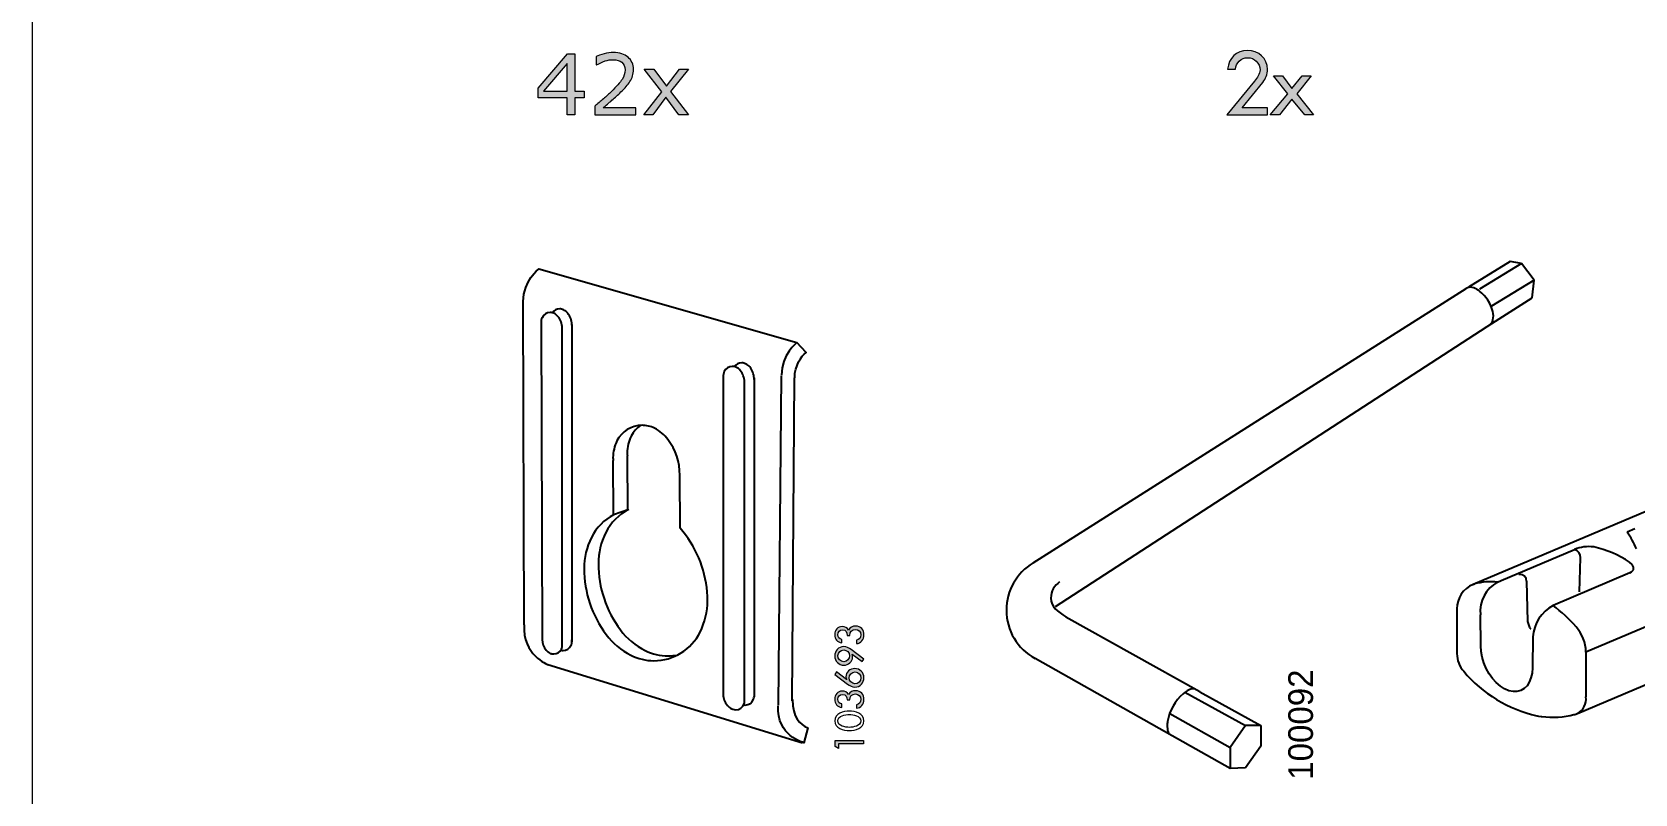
# Model space of a CAD drawing. Header units: inches. Extents: x -1535 to 2339, y 35 to 2700.
# Drawn here: x -1534.6 to -1413.1, y 2084.2 to 2141.9 of the extents above; entities that cross this region are included whole.
import ezdxf

# ---------------------------------------------------------------- set-up
doc = ezdxf.new("R2010")
doc.units = ezdxf.units.IN
doc.header["$MEASUREMENT"] = 0
doc.layers.add('Livello 1', color=7, linetype='Continuous')

msp = doc.modelspace()

# ---------------------------------------------------------------- hatches: boundary and pattern name
at = {"layer": 'Livello 1', "true_color": 0xffffff}
h = msp.add_hatch(color=7, dxfattribs=at)
h.dxf.hatch_style = 2
edge = h.paths.add_edge_path()
edge.add_spline(control_points=[(-1440.96, 2136.15), (-1440.96, 2136.15), (-1440.96, 2135.61), (-1440.96, 2135.61), (-1440.96, 2135.61), (-1444.06, 2135.61), (-1444.06, 2135.61), (-1444.06, 2135.61), (-1441.96, 2138.18), (-1441.96, 2138.18), (-1441.76, 2138.42), (-1441.53, 2138.72), (-1441.53, 2139.03), (-1441.53, 2139.54), (-1441.98, 2139.95), (-1442.47, 2139.95), (-1442.96, 2139.95), (-1443.36, 2139.56), (-1443.4, 2139.07), (-1443.4, 2139.07), (-1443.99, 2139.07), (-1443.99, 2139.07), (-1443.9, 2139.92), (-1443.34, 2140.5), (-1442.47, 2140.5), (-1441.66, 2140.5), (-1440.96, 2139.89), (-1440.96, 2139.06), (-1440.96, 2138.7), (-1441.1, 2138.35), (-1441.32, 2138.08), (-1441.32, 2138.08), (-1442.89, 2136.15), (-1442.89, 2136.15), (-1442.89, 2136.15), (-1440.96, 2136.15), (-1440.96, 2136.15)], knot_values=[0, 0, 0, 0, 1, 1, 1, 2, 2, 2, 3, 3, 3, 4, 4, 4, 5, 5, 5, 6, 6, 6, 7, 7, 7, 8, 8, 8, 9, 9, 9, 10, 10, 10, 11, 11, 11, 12, 12, 12, 12], degree=3, periodic=0)
h = msp.add_hatch(color=7, dxfattribs=at)
h.dxf.hatch_style = 2
h.paths.add_polyline_path([(-1492.76, 2136.92), (-1493.45, 2136.92), (-1493.45, 2135.62), (-1494.04, 2135.62), (-1494.04, 2136.92), (-1496.25, 2136.92), (-1496.25, 2137.63), (-1494.02, 2140.24), (-1493.45, 2140.24), (-1493.45, 2137.42), (-1492.76, 2137.42)])
h.paths.add_polyline_path([(-1494.04, 2137.42), (-1494.04, 2139.5), (-1495.83, 2137.42)])
h = msp.add_hatch(color=7, dxfattribs=at)
h.dxf.hatch_style = 2
edge = h.paths.add_edge_path()
edge.add_spline(control_points=[(-1488.83, 2135.62), (-1488.83, 2135.62), (-1491.95, 2135.62), (-1491.95, 2135.62), (-1491.95, 2135.62), (-1491.95, 2136.27), (-1491.95, 2136.27), (-1491.74, 2136.46), (-1491.52, 2136.64), (-1491.3, 2136.83), (-1491.08, 2137.01), (-1490.88, 2137.2), (-1490.69, 2137.38), (-1490.3, 2137.77), (-1490.02, 2138.07), (-1489.88, 2138.3), (-1489.73, 2138.53), (-1489.66, 2138.77), (-1489.66, 2139.03), (-1489.66, 2139.27), (-1489.74, 2139.46), (-1489.89, 2139.6), (-1490.05, 2139.73), (-1490.27, 2139.8), (-1490.56, 2139.8), (-1490.74, 2139.8), (-1490.95, 2139.77), (-1491.17, 2139.7), (-1491.39, 2139.63), (-1491.6, 2139.53), (-1491.81, 2139.4), (-1491.81, 2139.4), (-1491.84, 2139.4), (-1491.84, 2139.4), (-1491.84, 2139.4), (-1491.84, 2140.05), (-1491.84, 2140.05), (-1491.69, 2140.12), (-1491.5, 2140.19), (-1491.25, 2140.25), (-1491.01, 2140.3), (-1490.77, 2140.34), (-1490.54, 2140.34), (-1490.07, 2140.34), (-1489.7, 2140.22), (-1489.43, 2139.99), (-1489.16, 2139.76), (-1489.02, 2139.45), (-1489.02, 2139.06), (-1489.02, 2138.89), (-1489.05, 2138.72), (-1489.09, 2138.57), (-1489.14, 2138.42), (-1489.2, 2138.28), (-1489.29, 2138.14), (-1489.37, 2138.01), (-1489.46, 2137.89), (-1489.57, 2137.76), (-1489.68, 2137.64), (-1489.81, 2137.5), (-1489.97, 2137.35), (-1490.19, 2137.13), (-1490.42, 2136.92), (-1490.65, 2136.72), (-1490.89, 2136.51), (-1491.11, 2136.33), (-1491.31, 2136.15), (-1491.31, 2136.15), (-1488.83, 2136.15), (-1488.83, 2136.15), (-1488.83, 2136.15), (-1488.83, 2135.62), (-1488.83, 2135.62)], knot_values=[0, 0, 0, 0, 1, 1, 1, 2, 2, 2, 3, 3, 3, 4, 4, 4, 5, 5, 5, 6, 6, 6, 7, 7, 7, 8, 8, 8, 9, 9, 9, 10, 10, 10, 11, 11, 11, 12, 12, 12, 13, 13, 13, 14, 14, 14, 15, 15, 15, 16, 16, 16, 17, 17, 17, 18, 18, 18, 19, 19, 19, 20, 20, 20, 21, 21, 21, 22, 22, 22, 23, 23, 23, 24, 24, 24, 24], degree=3, periodic=0)
h = msp.add_hatch(color=7, dxfattribs=at)
h.dxf.hatch_style = 2
h.paths.add_polyline_path([(-1484.85, 2135.62), (-1485.58, 2135.62), (-1486.56, 2136.95), (-1487.55, 2135.62), (-1488.23, 2135.62), (-1486.88, 2137.35), (-1488.22, 2139.09), (-1487.48, 2139.09), (-1486.51, 2137.78), (-1485.53, 2139.09), (-1484.85, 2139.09), (-1486.21, 2137.38)])
h = msp.add_hatch(color=7, dxfattribs=at)
h.dxf.hatch_style = 2
h.paths.add_polyline_path([(-1440.5, 2138.58), (-1439.83, 2138.58), (-1439.12, 2137.62), (-1438.35, 2138.58), (-1437.66, 2138.58), (-1438.75, 2137.22), (-1437.48, 2135.61), (-1438.14, 2135.61), (-1439.12, 2136.81), (-1440.07, 2135.61), (-1440.76, 2135.61), (-1439.43, 2137.22)])
h = msp.add_hatch(color=7, dxfattribs=at)
h.dxf.hatch_style = 2
edge = h.paths.add_edge_path()
edge.add_spline(control_points=[(-1472.83, 2096.17), (-1472.83, 2096.4), (-1472.92, 2096.59), (-1473.17, 2096.59), (-1473.39, 2096.59), (-1473.54, 2096.43), (-1473.54, 2096.22), (-1473.54, 2096.03), (-1473.41, 2095.9), (-1473.23, 2095.87), (-1473.23, 2095.87), (-1473.23, 2095.61), (-1473.23, 2095.61), (-1473.58, 2095.66), (-1473.77, 2095.88), (-1473.77, 2096.23), (-1473.77, 2096.57), (-1473.55, 2096.84), (-1473.19, 2096.84), (-1472.99, 2096.84), (-1472.82, 2096.75), (-1472.71, 2096.57), (-1472.62, 2096.78), (-1472.42, 2096.88), (-1472.19, 2096.88), (-1471.79, 2096.88), (-1471.55, 2096.58), (-1471.55, 2096.2), (-1471.55, 2095.86), (-1471.77, 2095.56), (-1472.12, 2095.55), (-1472.12, 2095.55), (-1472.12, 2095.8), (-1472.12, 2095.8), (-1471.91, 2095.83), (-1471.78, 2096.01), (-1471.78, 2096.22), (-1471.78, 2096.45), (-1471.97, 2096.62), (-1472.2, 2096.62), (-1472.47, 2096.62), (-1472.63, 2096.44), (-1472.61, 2096.17), (-1472.61, 2096.17), (-1472.83, 2096.17), (-1472.83, 2096.17)], knot_values=[0, 0, 0, 0, 1, 1, 1, 2, 2, 2, 3, 3, 3, 4, 4, 4, 5, 5, 5, 6, 6, 6, 7, 7, 7, 8, 8, 8, 9, 9, 9, 10, 10, 10, 11, 11, 11, 12, 12, 12, 13, 13, 13, 14, 14, 14, 15, 15, 15, 15], degree=3, periodic=0)
h = msp.add_hatch(color=7, dxfattribs=at)
h.dxf.hatch_style = 2
edge = h.paths.add_edge_path()
edge.add_spline(control_points=[(-1471.68, 2094.18), (-1471.68, 2094.18), (-1472.45, 2094.74), (-1472.45, 2094.74), (-1472.45, 2094.74), (-1472.45, 2094.74), (-1472.45, 2094.74), (-1472.42, 2094.67), (-1472.41, 2094.6), (-1472.41, 2094.53), (-1472.41, 2094.18), (-1472.73, 2093.91), (-1473.07, 2093.91), (-1473.46, 2093.91), (-1473.77, 2094.23), (-1473.77, 2094.62), (-1473.77, 2094.98), (-1473.46, 2095.32), (-1473.09, 2095.32), (-1472.88, 2095.32), (-1472.69, 2095.22), (-1472.53, 2095.09), (-1472.53, 2095.09), (-1471.55, 2094.37), (-1471.55, 2094.37), (-1471.55, 2094.37), (-1471.68, 2094.18), (-1471.68, 2094.18)], knot_values=[0, 0, 0, 0, 1, 1, 1, 2, 2, 2, 3, 3, 3, 4, 4, 4, 5, 5, 5, 6, 6, 6, 7, 7, 7, 8, 8, 8, 9, 9, 9, 9], degree=3, periodic=0)
edge = h.paths.add_edge_path()
edge.add_spline(control_points=[(-1473.08, 2095.07), (-1473.31, 2095.07), (-1473.53, 2094.87), (-1473.53, 2094.64), (-1473.53, 2094.38), (-1473.33, 2094.17), (-1473.08, 2094.17), (-1472.83, 2094.17), (-1472.64, 2094.4), (-1472.64, 2094.62), (-1472.64, 2094.89), (-1472.85, 2095.07), (-1473.08, 2095.07)], knot_values=[0, 0, 0, 0, 0.352778, 0.352778, 0.352778, 0.705556, 0.705556, 0.705556, 1.058333, 1.058333, 1.058333, 1.411111, 1.411111, 1.411111, 1.411111], degree=3, periodic=0)
edge.add_line((-1473.08, 2095.07), (-1473.08, 2095.07))
h = msp.add_hatch(color=7, dxfattribs=at)
h.dxf.hatch_style = 2
edge = h.paths.add_edge_path()
edge.add_spline(control_points=[(-1473.64, 2093.4), (-1473.64, 2093.4), (-1472.87, 2092.83), (-1472.87, 2092.83), (-1472.87, 2092.83), (-1472.86, 2092.83), (-1472.86, 2092.83), (-1472.9, 2092.9), (-1472.92, 2092.97), (-1472.92, 2093.04), (-1472.92, 2093.39), (-1472.59, 2093.66), (-1472.25, 2093.66), (-1471.86, 2093.66), (-1471.55, 2093.34), (-1471.55, 2092.96), (-1471.55, 2092.59), (-1471.85, 2092.25), (-1472.23, 2092.25), (-1472.44, 2092.25), (-1472.62, 2092.36), (-1472.79, 2092.48), (-1472.79, 2092.48), (-1473.77, 2093.2), (-1473.77, 2093.2), (-1473.77, 2093.2), (-1473.64, 2093.4), (-1473.64, 2093.4)], knot_values=[0, 0, 0, 0, 1, 1, 1, 2, 2, 2, 3, 3, 3, 4, 4, 4, 5, 5, 5, 6, 6, 6, 7, 7, 7, 8, 8, 8, 9, 9, 9, 9], degree=3, periodic=0)
edge = h.paths.add_edge_path()
edge.add_spline(control_points=[(-1472.22, 2093.4), (-1472.49, 2093.4), (-1472.68, 2093.18), (-1472.68, 2092.95), (-1472.68, 2092.72), (-1472.47, 2092.5), (-1472.24, 2092.5), (-1471.99, 2092.5), (-1471.79, 2092.71), (-1471.79, 2092.95), (-1471.79, 2093.19), (-1471.98, 2093.4), (-1472.22, 2093.4)], knot_values=[0, 0, 0, 0, 0.352778, 0.352778, 0.352778, 0.705556, 0.705556, 0.705556, 1.058333, 1.058333, 1.058333, 1.411111, 1.411111, 1.411111, 1.411111], degree=3, periodic=0)
edge.add_line((-1472.22, 2093.4), (-1472.22, 2093.4))
h = msp.add_hatch(color=7, dxfattribs=at)
h.dxf.hatch_style = 2
edge = h.paths.add_edge_path()
edge.add_spline(control_points=[(-1472.83, 2091.28), (-1472.83, 2091.51), (-1472.92, 2091.7), (-1473.17, 2091.7), (-1473.39, 2091.7), (-1473.54, 2091.54), (-1473.54, 2091.33), (-1473.54, 2091.14), (-1473.41, 2091), (-1473.23, 2090.98), (-1473.23, 2090.98), (-1473.23, 2090.71), (-1473.23, 2090.71), (-1473.58, 2090.76), (-1473.77, 2090.99), (-1473.77, 2091.34), (-1473.77, 2091.67), (-1473.55, 2091.95), (-1473.19, 2091.95), (-1472.99, 2091.95), (-1472.82, 2091.86), (-1472.71, 2091.68), (-1472.62, 2091.89), (-1472.42, 2091.98), (-1472.19, 2091.98), (-1471.79, 2091.98), (-1471.55, 2091.68), (-1471.55, 2091.3), (-1471.55, 2090.97), (-1471.77, 2090.67), (-1472.12, 2090.65), (-1472.12, 2090.65), (-1472.12, 2090.91), (-1472.12, 2090.91), (-1471.91, 2090.94), (-1471.78, 2091.12), (-1471.78, 2091.32), (-1471.78, 2091.56), (-1471.97, 2091.73), (-1472.2, 2091.73), (-1472.47, 2091.73), (-1472.63, 2091.54), (-1472.61, 2091.28), (-1472.61, 2091.28), (-1472.83, 2091.28), (-1472.83, 2091.28)], knot_values=[0, 0, 0, 0, 1, 1, 1, 2, 2, 2, 3, 3, 3, 4, 4, 4, 5, 5, 5, 6, 6, 6, 7, 7, 7, 8, 8, 8, 9, 9, 9, 10, 10, 10, 11, 11, 11, 12, 12, 12, 13, 13, 13, 14, 14, 14, 15, 15, 15, 15], degree=3, periodic=0)
h = msp.add_hatch(color=7, dxfattribs=at)
h.dxf.hatch_style = 2
h.paths.add_polyline_path([(-1473.48, 2087.59), (-1473.72, 2087.74), (-1473.72, 2088.21), (-1471.59, 2088.21), (-1471.59, 2087.96), (-1473.48, 2087.96)])

# ---------------------------------------------------------------- linework, layer by layer
at = {"layer": 'Livello 1', "color": 7, "lineweight": 25, "true_color": 0xffffff}
for p, q in [((-1353.83, 2130.28), (-1425.39, 2100.03)), ((-1345.27, 2125.15), (-1416.83, 2094.9)), ((-1417.47, 2090.26), (-1345.91, 2120.5)), ((-1413.12, 2104.25), (-1413.72, 2104)), ((-1423.25, 2100.33), (-1417.7, 2102.68)), ((-1417.32, 2099.47), (-1417.25, 2102.06)), ((-1413.32, 2101.54), (-1413.52, 2101.72)), ((-1413.5, 2100.91), (-1419.33, 2098.44)), ((-1413.5, 2100.91), (-1413.38, 2100.98)), ((-1413.38, 2100.98), (-1413.24, 2101.14)), ((-1413.22, 2101.34), (-1413.32, 2101.54)), ((-1413.24, 2101.14), (-1413.22, 2101.34)), ((-1425.39, 2100.03), (-1425.28, 2100.07)), ((-1423.53, 2100.21), (-1423.25, 2100.33)), ((-1421.33, 2100.29), (-1421.27, 2097.22)), ((-1426.61, 2098.19), (-1426.61, 2094.79)), ((-1424.8, 2095.37), (-1424.83, 2097.73)), ((-1421.27, 2097.22), (-1421.11, 2096.78)), ((-1421.11, 2096.78), (-1421.09, 2096.74)), ((-1421.09, 2096.74), (-1421.07, 2096.71)), ((-1421.07, 2096.71), (-1421.06, 2096.69)), ((-1421.06, 2096.69), (-1421.05, 2096.68)), ((-1421.05, 2096.68), (-1421.05, 2096.67)), ((-1421.05, 2096.67), (-1421.04, 2096.67)), ((-1421.04, 2096.67), (-1421.04, 2096.67)), ((-1421.04, 2096.67), (-1421.03, 2096.67)), ((-1420.86, 2096.05), (-1420.89, 2093.72)), ((-1424.77, 2094.95), (-1424.8, 2095.37)), ((-1424.69, 2094.51), (-1424.77, 2094.95)), ((-1424.56, 2094.08), (-1424.69, 2094.51)), ((-1416.83, 2094.9), (-1416.83, 2091.51)), ((-1424.39, 2093.66), (-1424.56, 2094.08)), ((-1424.17, 2093.26), (-1424.39, 2093.66)), ((-1423.91, 2092.9), (-1424.17, 2093.26)), ((-1420.92, 2093.32), (-1421, 2092.95)), ((-1420.89, 2093.72), (-1420.92, 2093.32)), ((-1423.63, 2092.59), (-1423.91, 2092.9)), ((-1423.32, 2092.32), (-1423.63, 2092.59)), ((-1423.01, 2092.12), (-1423.32, 2092.32)), ((-1422.68, 2091.98), (-1423.01, 2092.12)), ((-1422.36, 2091.92), (-1422.68, 2091.98)), ((-1422.06, 2091.92), (-1422.36, 2091.92)), ((-1421.78, 2092), (-1422.06, 2091.92)), ((-1421.52, 2092.14), (-1421.78, 2092)), ((-1421.3, 2092.36), (-1421.52, 2092.14)), ((-1421.13, 2092.63), (-1421.3, 2092.36)), ((-1421, 2092.95), (-1421.13, 2092.63)), ((-1420.55, 2090.08), (-1420.54, 2090.08)), ((-1420.54, 2090.08), (-1420.42, 2090.06)), ((-1420.42, 2090.06), (-1420.22, 2090.03)), ((-1420.22, 2090.03), (-1420.17, 2090.02))]:
    msp.add_line(p, q, dxfattribs=at)
at = {"layer": 'Livello 1', "lineweight": 0}
for points in [[(-1534.6, 1999.9), (-1324.6, 1999.9), (-1324.6, 2296.9), (-1534.6, 2296.9), (-1534.6, 1999.9)], [(-1534.6, 1999.9), (-1324.6, 1999.9), (-1324.6, 2296.9), (-1534.6, 2296.9), (-1534.6, 1999.9)], [(-1534.6, 1999.9), (-1324.6, 1999.9), (-1324.6, 2296.9), (-1534.6, 2296.9), (-1534.6, 1999.9)], [(-1534.6, 1999.9), (-1324.6, 1999.9), (-1324.6, 2296.9), (-1534.6, 2296.9), (-1534.6, 1999.9)], [(-1534.6, 1999.9), (-1324.6, 1999.9), (-1324.6, 2296.9), (-1534.6, 2296.9), (-1534.6, 1999.9)], [(-1534.6, 1999.9), (-1324.6, 1999.9), (-1324.6, 2296.9), (-1534.6, 2296.9), (-1534.6, 1999.9)], [(-1534.6, 1999.9), (-1324.6, 1999.9), (-1324.6, 2296.9), (-1534.6, 2296.9), (-1534.6, 1999.9)], [(-1534.6, 1999.9), (-1324.6, 1999.9), (-1324.6, 2296.9), (-1534.6, 2296.9), (-1534.6, 1999.9)], [(-1534.6, 1999.9), (-1324.6, 1999.9), (-1324.6, 2296.9), (-1534.6, 2296.9), (-1534.6, 1999.9)], [(-1534.6, 1999.9), (-1324.6, 1999.9), (-1324.6, 2296.9), (-1534.6, 2296.9), (-1534.6, 1999.9)], [(-1534.6, 1999.9), (-1324.6, 1999.9), (-1324.6, 2296.9), (-1534.6, 2296.9), (-1534.6, 1999.9)], [(-1534.6, 1999.9), (-1324.6, 1999.9), (-1324.6, 2296.9), (-1534.6, 2296.9), (-1534.6, 1999.9)], [(-1534.6, 1999.9), (-1324.6, 1999.9), (-1324.6, 2296.9), (-1534.6, 2296.9), (-1534.6, 1999.9)], [(-1534.6, 1999.9), (-1324.6, 1999.9), (-1324.6, 2296.9), (-1534.6, 2296.9), (-1534.6, 1999.9)], [(-1534.6, 1999.9), (-1324.6, 1999.9), (-1324.6, 2296.9), (-1534.6, 2296.9), (-1534.6, 1999.9)], [(-1534.6, 1999.9), (-1324.6, 1999.9), (-1324.6, 2296.9), (-1534.6, 2296.9), (-1534.6, 1999.9)], [(-1534.6, 1999.9), (-1324.6, 1999.9), (-1324.6, 2296.9), (-1534.6, 2296.9), (-1534.6, 1999.9)], [(-1534.6, 1999.9), (-1324.6, 1999.9), (-1324.6, 2296.9), (-1534.6, 2296.9), (-1534.6, 1999.9)], [(-1534.6, 1999.9), (-1324.6, 1999.9), (-1324.6, 2296.9), (-1534.6, 2296.9), (-1534.6, 1999.9)], [(-1534.6, 1999.9), (-1324.6, 1999.9), (-1324.6, 2296.9), (-1534.6, 2296.9), (-1534.6, 1999.9)], [(-1534.6, 1999.9), (-1324.6, 1999.9), (-1324.6, 2296.9), (-1534.6, 2296.9), (-1534.6, 1999.9)], [(-1534.6, 1999.9), (-1324.6, 1999.9), (-1324.6, 2296.9), (-1534.6, 2296.9), (-1534.6, 1999.9)], [(-1534.6, 1999.9), (-1324.6, 1999.9), (-1324.6, 2296.9), (-1534.6, 2296.9), (-1534.6, 1999.9)], [(-1534.6, 1999.9), (-1324.6, 1999.9), (-1324.6, 2296.9), (-1534.6, 2296.9), (-1534.6, 1999.9)], [(-1534.6, 1999.9), (-1324.6, 1999.9), (-1324.6, 2296.9), (-1534.6, 2296.9), (-1534.6, 1999.9)], [(-1534.6, 1999.9), (-1324.6, 1999.9), (-1324.6, 2296.9), (-1534.6, 2296.9), (-1534.6, 1999.9)], [(-1534.6, 1999.9), (-1324.6, 1999.9), (-1324.6, 2296.9), (-1534.6, 2296.9), (-1534.6, 1999.9)], [(-1534.6, 1999.9), (-1324.6, 1999.9), (-1324.6, 2296.9), (-1534.6, 2296.9), (-1534.6, 1999.9)], [(-1534.6, 1999.9), (-1324.6, 1999.9), (-1324.6, 2296.9), (-1534.6, 2296.9), (-1534.6, 1999.9)], [(-1534.6, 1999.9), (-1324.6, 1999.9), (-1324.6, 2296.9), (-1534.6, 2296.9), (-1534.6, 1999.9)], [(-1534.6, 1999.9), (-1324.6, 1999.9), (-1324.6, 2296.9), (-1534.6, 2296.9), (-1534.6, 1999.9)], [(-1534.6, 1999.9), (-1324.6, 1999.9), (-1324.6, 2296.9), (-1534.6, 2296.9), (-1534.6, 1999.9)], [(-1534.6, 1999.9), (-1324.6, 1999.9), (-1324.6, 2296.9), (-1534.6, 2296.9), (-1534.6, 1999.9)], [(-1534.6, 1999.9), (-1324.6, 1999.9), (-1324.6, 2296.9), (-1534.6, 2296.9), (-1534.6, 1999.9)], [(-1534.6, 1999.9), (-1324.6, 1999.9), (-1324.6, 2296.9), (-1534.6, 2296.9), (-1534.6, 1999.9)], [(-1534.6, 1999.9), (-1324.6, 1999.9), (-1324.6, 2296.9), (-1534.6, 2296.9), (-1534.6, 1999.9)], [(-1534.6, 1999.9), (-1324.6, 1999.9), (-1324.6, 2296.9), (-1534.6, 2296.9), (-1534.6, 1999.9)], [(-1534.6, 1999.9), (-1324.6, 1999.9), (-1324.6, 2296.9), (-1534.6, 2296.9), (-1534.6, 1999.9)], [(-1534.6, 1999.9), (-1324.6, 1999.9), (-1324.6, 2296.9), (-1534.6, 2296.9), (-1534.6, 1999.9)], [(-1534.6, 1999.9), (-1324.6, 1999.9), (-1324.6, 2296.9), (-1534.6, 2296.9), (-1534.6, 1999.9)], [(-1534.6, 1999.9), (-1324.6, 1999.9), (-1324.6, 2296.9), (-1534.6, 2296.9), (-1534.6, 1999.9)], [(-1534.6, 1999.9), (-1324.6, 1999.9), (-1324.6, 2296.9), (-1534.6, 2296.9), (-1534.6, 1999.9)], [(-1534.6, 1999.9), (-1324.6, 1999.9), (-1324.6, 2296.9), (-1534.6, 2296.9), (-1534.6, 1999.9)], [(-1534.6, 1999.9), (-1324.6, 1999.9), (-1324.6, 2296.9), (-1534.6, 2296.9), (-1534.6, 1999.9)], [(-1534.6, 1999.9), (-1324.6, 1999.9), (-1324.6, 2296.9), (-1534.6, 2296.9), (-1534.6, 1999.9)], [(-1534.6, 1999.9), (-1324.6, 1999.9), (-1324.6, 2296.9), (-1534.6, 2296.9), (-1534.6, 1999.9)], [(-1534.6, 1999.9), (-1324.6, 1999.9), (-1324.6, 2296.9), (-1534.6, 2296.9), (-1534.6, 1999.9)], [(-1534.6, 1999.9), (-1324.6, 1999.9), (-1324.6, 2296.9), (-1534.6, 2296.9), (-1534.6, 1999.9)], [(-1534.6, 1999.9), (-1324.6, 1999.9), (-1324.6, 2296.9), (-1534.6, 2296.9), (-1534.6, 1999.9)], [(-1534.6, 1999.9), (-1324.6, 1999.9), (-1324.6, 2296.9), (-1534.6, 2296.9), (-1534.6, 1999.9)], [(-1534.6, 1999.9), (-1324.6, 1999.9), (-1324.6, 2296.9), (-1534.6, 2296.9), (-1534.6, 1999.9)], [(-1534.6, 1999.9), (-1324.6, 1999.9), (-1324.6, 2296.9), (-1534.6, 2296.9), (-1534.6, 1999.9)], [(-1534.6, 1999.9), (-1324.6, 1999.9), (-1324.6, 2296.9), (-1534.6, 2296.9), (-1534.6, 1999.9)], [(-1534.6, 1999.9), (-1324.6, 1999.9), (-1324.6, 2296.9), (-1534.6, 2296.9), (-1534.6, 1999.9)], [(-1534.6, 1999.9), (-1324.6, 1999.9), (-1324.6, 2296.9), (-1534.6, 2296.9), (-1534.6, 1999.9)], [(-1534.6, 1999.9), (-1324.6, 1999.9), (-1324.6, 2296.9), (-1534.6, 2296.9), (-1534.6, 1999.9)], [(-1534.6, 1999.9), (-1324.6, 1999.9), (-1324.6, 2296.9), (-1534.6, 2296.9), (-1534.6, 1999.9)], [(-1534.6, 1999.9), (-1324.6, 1999.9), (-1324.6, 2296.9), (-1534.6, 2296.9), (-1534.6, 1999.9)], [(-1534.6, 1999.9), (-1324.6, 1999.9), (-1324.6, 2296.9), (-1534.6, 2296.9), (-1534.6, 1999.9)], [(-1534.6, 1999.9), (-1324.6, 1999.9), (-1324.6, 2296.9), (-1534.6, 2296.9), (-1534.6, 1999.9)], [(-1534.6, 1999.9), (-1324.6, 1999.9), (-1324.6, 2296.9), (-1534.6, 2296.9), (-1534.6, 1999.9)], [(-1534.6, 1999.9), (-1324.6, 1999.9), (-1324.6, 2296.9), (-1534.6, 2296.9), (-1534.6, 1999.9)], [(-1534.6, 1999.9), (-1324.6, 1999.9), (-1324.6, 2296.9), (-1534.6, 2296.9), (-1534.6, 1999.9)], [(-1534.6, 1999.9), (-1324.6, 1999.9), (-1324.6, 2296.9), (-1534.6, 2296.9), (-1534.6, 1999.9)], [(-1534.6, 1999.9), (-1324.6, 1999.9), (-1324.6, 2296.9), (-1534.6, 2296.9), (-1534.6, 1999.9)], [(-1534.6, 1999.9), (-1324.6, 1999.9), (-1324.6, 2296.9), (-1534.6, 2296.9), (-1534.6, 1999.9)], [(-1492.76, 2136.92), (-1493.45, 2136.92), (-1493.45, 2135.62), (-1494.04, 2135.62), (-1494.04, 2136.92), (-1496.25, 2136.92), (-1496.25, 2137.63), (-1494.02, 2140.24), (-1493.45, 2140.24), (-1493.45, 2137.42), (-1492.76, 2137.42), (-1492.76, 2136.92)], [(-1494.04, 2137.42), (-1494.04, 2139.5), (-1495.83, 2137.42), (-1494.04, 2137.42)], [(-1484.85, 2135.62), (-1485.58, 2135.62), (-1486.56, 2136.95), (-1487.55, 2135.62), (-1488.23, 2135.62), (-1486.88, 2137.35), (-1488.22, 2139.09), (-1487.48, 2139.09), (-1486.51, 2137.78), (-1485.53, 2139.09), (-1484.85, 2139.09), (-1486.21, 2137.38), (-1484.85, 2135.62)], [(-1440.5, 2138.58), (-1439.83, 2138.58), (-1439.12, 2137.62), (-1438.35, 2138.58), (-1437.66, 2138.58), (-1438.75, 2137.22), (-1437.48, 2135.61), (-1438.14, 2135.61), (-1439.12, 2136.81), (-1440.07, 2135.61), (-1440.76, 2135.61), (-1439.43, 2137.22), (-1440.5, 2138.58)], [(-1473.48, 2087.59), (-1473.72, 2087.74), (-1473.72, 2088.21), (-1471.59, 2088.21), (-1471.59, 2087.96), (-1473.48, 2087.96), (-1473.48, 2087.59)]]:
    msp.add_lwpolyline(points, dxfattribs=at)
at = {"layer": 'Livello 1', "color": 7, "lineweight": 25, "true_color": 0xffffff}
for points in [[(-1422.58, 2124.51), (-1425.73, 2122.56)], [(-1421.73, 2124.35), (-1424.91, 2122.4)], [(-1421.73, 2124.35), (-1422.58, 2124.51)], [(-1420.76, 2123.1), (-1421.73, 2124.35)], [(-1458.72, 2101.66), (-1425.92, 2122.46)], [(-1420.76, 2123.1), (-1423.99, 2121.12)], [(-1420.92, 2121.76), (-1420.76, 2123.1)], [(-1423.97, 2119.8), (-1420.92, 2121.76)], [(-1496.02, 2119.89), (-1495.94, 2095.87)], [(-1423.91, 2119.84), (-1457.06, 2098.33)], [(-1494.41, 2095.4), (-1494.41, 2119.46)], [(-1493.69, 2119.73), (-1493.69, 2095.67)], [(-1482.23, 2115.79), (-1482.23, 2091.65)], [(-1480.6, 2091.15), (-1480.6, 2115.41)], [(-1479.88, 2115.68), (-1479.88, 2091.51)], [(-1477.82, 2115.83), (-1478.06, 2090.89)], [(-1476.99, 2091.2), (-1476.82, 2115.7)], [(-1490.53, 2105.31), (-1490.56, 2109.42)], [(-1489.45, 2105.67), (-1489.48, 2109.78)], [(-1485.49, 2104.29), (-1485.51, 2108.31)], [(-1489.38, 2105.71), (-1490.53, 2105.31)], [(-1456.25, 2097.58), (-1446.09, 2091.91)], [(-1494.41, 2095.52), (-1494.41, 2095.52)], [(-1448.18, 2088.56), (-1458.58, 2094.42)], [(-1447.22, 2091.87), (-1442.63, 2089.33)], [(-1446.09, 2091.9), (-1441.46, 2089.33)], [(-1448.37, 2090.26), (-1443.79, 2087.68)], [(-1443.79, 2086.08), (-1448.18, 2088.56)], [(-1442.63, 2089.33), (-1443.79, 2087.68)], [(-1441.46, 2089.33), (-1442.63, 2089.33)], [(-1441.46, 2089.33), (-1441.46, 2087.78)], [(-1443.79, 2087.68), (-1443.79, 2086.08)], [(-1441.46, 2087.78), (-1442.63, 2086.13)], [(-1442.63, 2086.13), (-1443.79, 2086.08)]]:
    msp.add_lwpolyline(points, dxfattribs=at)
at = {"layer": 'Livello 1', "lineweight": 0}
for points, knots in [([(-1440.96, 2136.15), (-1440.96, 2136.15), (-1440.96, 2135.61), (-1440.96, 2135.61), (-1440.96, 2135.61), (-1444.06, 2135.61), (-1444.06, 2135.61), (-1444.06, 2135.61), (-1441.96, 2138.18), (-1441.96, 2138.18), (-1441.76, 2138.42), (-1441.53, 2138.72), (-1441.53, 2139.03), (-1441.53, 2139.54), (-1441.98, 2139.95), (-1442.47, 2139.95), (-1442.96, 2139.95), (-1443.36, 2139.56), (-1443.4, 2139.07), (-1443.4, 2139.07), (-1443.99, 2139.07), (-1443.99, 2139.07), (-1443.9, 2139.92), (-1443.34, 2140.5), (-1442.47, 2140.5), (-1441.66, 2140.5), (-1440.96, 2139.89), (-1440.96, 2139.06), (-1440.96, 2138.7), (-1441.1, 2138.35), (-1441.32, 2138.08), (-1441.32, 2138.08), (-1442.89, 2136.15), (-1442.89, 2136.15), (-1442.89, 2136.15), (-1440.96, 2136.15), (-1440.96, 2136.15)], [0, 0, 0, 0, 1, 1, 1, 2, 2, 2, 3, 3, 3, 4, 4, 4, 5, 5, 5, 6, 6, 6, 7, 7, 7, 8, 8, 8, 9, 9, 9, 10, 10, 10, 11, 11, 11, 12, 12, 12, 12]), ([(-1488.83, 2135.62), (-1488.83, 2135.62), (-1491.95, 2135.62), (-1491.95, 2135.62), (-1491.95, 2135.62), (-1491.95, 2136.27), (-1491.95, 2136.27), (-1491.74, 2136.46), (-1491.52, 2136.64), (-1491.3, 2136.83), (-1491.08, 2137.01), (-1490.88, 2137.2), (-1490.69, 2137.38), (-1490.3, 2137.77), (-1490.02, 2138.07), (-1489.88, 2138.3), (-1489.73, 2138.53), (-1489.66, 2138.77), (-1489.66, 2139.03), (-1489.66, 2139.27), (-1489.74, 2139.46), (-1489.89, 2139.6), (-1490.05, 2139.73), (-1490.27, 2139.8), (-1490.56, 2139.8), (-1490.74, 2139.8), (-1490.95, 2139.77), (-1491.17, 2139.7), (-1491.39, 2139.63), (-1491.6, 2139.53), (-1491.81, 2139.4), (-1491.81, 2139.4), (-1491.84, 2139.4), (-1491.84, 2139.4), (-1491.84, 2139.4), (-1491.84, 2140.05), (-1491.84, 2140.05), (-1491.69, 2140.12), (-1491.5, 2140.19), (-1491.25, 2140.25), (-1491.01, 2140.3), (-1490.77, 2140.34), (-1490.54, 2140.34), (-1490.07, 2140.34), (-1489.7, 2140.22), (-1489.43, 2139.99), (-1489.16, 2139.76), (-1489.02, 2139.45), (-1489.02, 2139.06), (-1489.02, 2138.89), (-1489.05, 2138.72), (-1489.09, 2138.57), (-1489.14, 2138.42), (-1489.2, 2138.28), (-1489.29, 2138.14), (-1489.37, 2138.01), (-1489.46, 2137.89), (-1489.57, 2137.76), (-1489.68, 2137.64), (-1489.81, 2137.5), (-1489.97, 2137.35), (-1490.19, 2137.13), (-1490.42, 2136.92), (-1490.65, 2136.72), (-1490.89, 2136.51), (-1491.11, 2136.33), (-1491.31, 2136.15), (-1491.31, 2136.15), (-1488.83, 2136.15), (-1488.83, 2136.15), (-1488.83, 2136.15), (-1488.83, 2135.62), (-1488.83, 2135.62)], [0, 0, 0, 0, 1, 1, 1, 2, 2, 2, 3, 3, 3, 4, 4, 4, 5, 5, 5, 6, 6, 6, 7, 7, 7, 8, 8, 8, 9, 9, 9, 10, 10, 10, 11, 11, 11, 12, 12, 12, 13, 13, 13, 14, 14, 14, 15, 15, 15, 16, 16, 16, 17, 17, 17, 18, 18, 18, 19, 19, 19, 20, 20, 20, 21, 21, 21, 22, 22, 22, 23, 23, 23, 24, 24, 24, 24]), ([(-1472.83, 2096.17), (-1472.83, 2096.4), (-1472.92, 2096.59), (-1473.17, 2096.59), (-1473.39, 2096.59), (-1473.54, 2096.43), (-1473.54, 2096.22), (-1473.54, 2096.03), (-1473.41, 2095.9), (-1473.23, 2095.87), (-1473.23, 2095.87), (-1473.23, 2095.61), (-1473.23, 2095.61), (-1473.58, 2095.66), (-1473.77, 2095.88), (-1473.77, 2096.23), (-1473.77, 2096.57), (-1473.55, 2096.84), (-1473.19, 2096.84), (-1472.99, 2096.84), (-1472.82, 2096.75), (-1472.71, 2096.57), (-1472.62, 2096.78), (-1472.42, 2096.88), (-1472.19, 2096.88), (-1471.79, 2096.88), (-1471.55, 2096.58), (-1471.55, 2096.2), (-1471.55, 2095.86), (-1471.77, 2095.56), (-1472.12, 2095.55), (-1472.12, 2095.55), (-1472.12, 2095.8), (-1472.12, 2095.8), (-1471.91, 2095.83), (-1471.78, 2096.01), (-1471.78, 2096.22), (-1471.78, 2096.45), (-1471.97, 2096.62), (-1472.2, 2096.62), (-1472.47, 2096.62), (-1472.63, 2096.44), (-1472.61, 2096.17), (-1472.61, 2096.17), (-1472.83, 2096.17), (-1472.83, 2096.17)], [0, 0, 0, 0, 1, 1, 1, 2, 2, 2, 3, 3, 3, 4, 4, 4, 5, 5, 5, 6, 6, 6, 7, 7, 7, 8, 8, 8, 9, 9, 9, 10, 10, 10, 11, 11, 11, 12, 12, 12, 13, 13, 13, 14, 14, 14, 15, 15, 15, 15]), ([(-1471.68, 2094.18), (-1471.68, 2094.18), (-1472.45, 2094.74), (-1472.45, 2094.74), (-1472.45, 2094.74), (-1472.45, 2094.74), (-1472.45, 2094.74), (-1472.42, 2094.67), (-1472.41, 2094.6), (-1472.41, 2094.53), (-1472.41, 2094.18), (-1472.73, 2093.91), (-1473.07, 2093.91), (-1473.46, 2093.91), (-1473.77, 2094.23), (-1473.77, 2094.62), (-1473.77, 2094.98), (-1473.46, 2095.32), (-1473.09, 2095.32), (-1472.88, 2095.32), (-1472.69, 2095.22), (-1472.53, 2095.09), (-1472.53, 2095.09), (-1471.55, 2094.37), (-1471.55, 2094.37), (-1471.55, 2094.37), (-1471.68, 2094.18), (-1471.68, 2094.18)], [0, 0, 0, 0, 1, 1, 1, 2, 2, 2, 3, 3, 3, 4, 4, 4, 5, 5, 5, 6, 6, 6, 7, 7, 7, 8, 8, 8, 9, 9, 9, 9]), ([(-1473.08, 2095.07), (-1473.31, 2095.07), (-1473.53, 2094.87), (-1473.53, 2094.64), (-1473.53, 2094.38), (-1473.33, 2094.17), (-1473.08, 2094.17), (-1472.83, 2094.17), (-1472.64, 2094.4), (-1472.64, 2094.62), (-1472.64, 2094.89), (-1472.85, 2095.07), (-1473.08, 2095.07)], [0, 0, 0, 0, 1, 1, 1, 2, 2, 2, 3, 3, 3, 4, 4, 4, 4]), ([(-1473.64, 2093.4), (-1473.64, 2093.4), (-1472.87, 2092.83), (-1472.87, 2092.83), (-1472.87, 2092.83), (-1472.86, 2092.83), (-1472.86, 2092.83), (-1472.9, 2092.9), (-1472.92, 2092.97), (-1472.92, 2093.04), (-1472.92, 2093.39), (-1472.59, 2093.66), (-1472.25, 2093.66), (-1471.86, 2093.66), (-1471.55, 2093.34), (-1471.55, 2092.96), (-1471.55, 2092.59), (-1471.85, 2092.25), (-1472.23, 2092.25), (-1472.44, 2092.25), (-1472.62, 2092.36), (-1472.79, 2092.48), (-1472.79, 2092.48), (-1473.77, 2093.2), (-1473.77, 2093.2), (-1473.77, 2093.2), (-1473.64, 2093.4), (-1473.64, 2093.4)], [0, 0, 0, 0, 1, 1, 1, 2, 2, 2, 3, 3, 3, 4, 4, 4, 5, 5, 5, 6, 6, 6, 7, 7, 7, 8, 8, 8, 9, 9, 9, 9]), ([(-1472.22, 2093.4), (-1472.49, 2093.4), (-1472.68, 2093.18), (-1472.68, 2092.95), (-1472.68, 2092.72), (-1472.47, 2092.5), (-1472.24, 2092.5), (-1471.99, 2092.5), (-1471.79, 2092.71), (-1471.79, 2092.95), (-1471.79, 2093.19), (-1471.98, 2093.4), (-1472.22, 2093.4)], [0, 0, 0, 0, 1, 1, 1, 2, 2, 2, 3, 3, 3, 4, 4, 4, 4]), ([(-1472.83, 2091.28), (-1472.83, 2091.51), (-1472.92, 2091.7), (-1473.17, 2091.7), (-1473.39, 2091.7), (-1473.54, 2091.54), (-1473.54, 2091.33), (-1473.54, 2091.14), (-1473.41, 2091), (-1473.23, 2090.98), (-1473.23, 2090.98), (-1473.23, 2090.71), (-1473.23, 2090.71), (-1473.58, 2090.76), (-1473.77, 2090.99), (-1473.77, 2091.34), (-1473.77, 2091.67), (-1473.55, 2091.95), (-1473.19, 2091.95), (-1472.99, 2091.95), (-1472.82, 2091.86), (-1472.71, 2091.68), (-1472.62, 2091.89), (-1472.42, 2091.98), (-1472.19, 2091.98), (-1471.79, 2091.98), (-1471.55, 2091.68), (-1471.55, 2091.3), (-1471.55, 2090.97), (-1471.77, 2090.67), (-1472.12, 2090.65), (-1472.12, 2090.65), (-1472.12, 2090.91), (-1472.12, 2090.91), (-1471.91, 2090.94), (-1471.78, 2091.12), (-1471.78, 2091.32), (-1471.78, 2091.56), (-1471.97, 2091.73), (-1472.2, 2091.73), (-1472.47, 2091.73), (-1472.63, 2091.54), (-1472.61, 2091.28), (-1472.61, 2091.28), (-1472.83, 2091.28), (-1472.83, 2091.28)], [0, 0, 0, 0, 1, 1, 1, 2, 2, 2, 3, 3, 3, 4, 4, 4, 5, 5, 5, 6, 6, 6, 7, 7, 7, 8, 8, 8, 9, 9, 9, 10, 10, 10, 11, 11, 11, 12, 12, 12, 13, 13, 13, 14, 14, 14, 15, 15, 15, 15]), ([(-1472.66, 2088.95), (-1473.1, 2088.95), (-1473.77, 2089.14), (-1473.77, 2089.69), (-1473.77, 2090.24), (-1473.1, 2090.43), (-1472.66, 2090.43), (-1472.22, 2090.43), (-1471.55, 2090.24), (-1471.55, 2089.69), (-1471.55, 2089.14), (-1472.22, 2088.95), (-1472.66, 2088.95)], [0, 0, 0, 0, 1, 1, 1, 2, 2, 2, 3, 3, 3, 4, 4, 4, 4]), ([(-1472.66, 2089.2), (-1472.37, 2089.2), (-1471.79, 2089.31), (-1471.79, 2089.69), (-1471.79, 2090.07), (-1472.37, 2090.18), (-1472.66, 2090.18), (-1472.95, 2090.18), (-1473.54, 2090.07), (-1473.54, 2089.69), (-1473.54, 2089.31), (-1472.95, 2089.2), (-1472.66, 2089.2)], [0, 0, 0, 0, 1, 1, 1, 2, 2, 2, 3, 3, 3, 4, 4, 4, 4])]:
    msp.add_open_spline(points, degree=3, knots=knots, dxfattribs=at)
at = {"layer": 'Livello 1', "color": 7, "lineweight": 25, "true_color": 0xffffff}
for points, knots in [([(-1497.3, 2096.98), (-1497.3, 2096.98), (-1497.37, 2121.48), (-1497.37, 2121.48), (-1497.37, 2123.04), (-1496.2, 2123.95), (-1496.2, 2123.95), (-1496.2, 2123.95), (-1476.64, 2118.36), (-1476.64, 2118.36)], [0, 0, 0, 0, 1, 1, 1, 2, 2, 2, 3, 3, 3, 3]), ([(-1424.9, 2122.26), (-1424.93, 2122.29), (-1424.97, 2122.32), (-1425, 2122.34), (-1425.14, 2122.43), (-1425.3, 2122.5), (-1425.46, 2122.53)], [0, 0, 0, 0, 1, 1, 1, 2, 2, 2, 2]), ([(-1495.94, 2120.24), (-1496, 2120.12), (-1496.02, 2120), (-1496.02, 2119.87), (-1496.02, 2119.87), (-1496.02, 2119.83), (-1496.02, 2119.83)], [0, 0, 0, 0, 1, 1, 1, 2, 2, 2, 2]), ([(-1495.05, 2120.58), (-1495.14, 2120.62), (-1495.24, 2120.64), (-1495.33, 2120.64), (-1495.6, 2120.64), (-1495.83, 2120.48), (-1495.94, 2120.24)], [0, 0, 0, 0, 1, 1, 1, 2, 2, 2, 2]), ([(-1494.33, 2120.85), (-1494.42, 2120.89), (-1494.52, 2120.91), (-1494.61, 2120.91), (-1494.83, 2120.91), (-1495.04, 2120.8), (-1495.16, 2120.62)], [0, 0, 0, 0, 1, 1, 1, 2, 2, 2, 2]), ([(-1424.14, 2119.68), (-1424.08, 2119.73), (-1424.02, 2119.79), (-1423.97, 2119.86), (-1423.93, 2119.93), (-1423.89, 2120), (-1423.88, 2120.08)], [0, 0, 0, 0, 1, 1, 1, 2, 2, 2, 2]), ([(-1494.41, 2119.42), (-1494.41, 2119.42), (-1494.41, 2119.44), (-1494.41, 2119.44), (-1494.41, 2119.45), (-1494.41, 2119.46), (-1494.41, 2119.47)], [0, 0, 0, 0, 1, 1, 1, 2, 2, 2, 2]), ([(-1493.69, 2119.69), (-1493.69, 2119.69), (-1493.69, 2119.71), (-1493.69, 2119.71), (-1493.69, 2119.72), (-1493.69, 2119.73), (-1493.69, 2119.74)], [0, 0, 0, 0, 1, 1, 1, 2, 2, 2, 2]), ([(-1476.8, 2115.7), (-1476.8, 2116.6), (-1476.31, 2117.35), (-1475.92, 2117.61), (-1475.92, 2117.61), (-1476.64, 2118.36), (-1476.64, 2118.36), (-1476.64, 2118.36), (-1477.81, 2117.45), (-1477.81, 2115.89)], [0, 0, 0, 0, 1, 1, 1, 2, 2, 2, 3, 3, 3, 3]), ([(-1482.14, 2116.16), (-1482.2, 2116.04), (-1482.23, 2115.91), (-1482.23, 2115.78), (-1482.23, 2115.78), (-1482.23, 2115.77), (-1482.23, 2115.77)], [0, 0, 0, 0, 1, 1, 1, 2, 2, 2, 2]), ([(-1481.25, 2116.49), (-1481.34, 2116.53), (-1481.44, 2116.55), (-1481.53, 2116.55), (-1481.8, 2116.55), (-1482.04, 2116.4), (-1482.14, 2116.16)], [0, 0, 0, 0, 1, 1, 1, 2, 2, 2, 2]), ([(-1480.53, 2116.76), (-1480.62, 2116.8), (-1480.71, 2116.82), (-1480.81, 2116.82), (-1481.03, 2116.82), (-1481.24, 2116.71), (-1481.37, 2116.53)], [0, 0, 0, 0, 1, 1, 1, 2, 2, 2, 2]), ([(-1480.6, 2115.29), (-1480.6, 2115.31), (-1480.6, 2115.33), (-1480.6, 2115.35), (-1480.6, 2115.36), (-1480.6, 2115.37), (-1480.6, 2115.39)], [0, 0, 0, 0, 1, 1, 1, 2, 2, 2, 2]), ([(-1479.88, 2115.56), (-1479.88, 2115.58), (-1479.88, 2115.6), (-1479.88, 2115.62), (-1479.88, 2115.63), (-1479.88, 2115.64), (-1479.88, 2115.66)], [0, 0, 0, 0, 1, 1, 1, 2, 2, 2, 2]), ([(-1487.42, 2111.87), (-1487.71, 2112.01), (-1488.04, 2112.09), (-1488.37, 2112.09), (-1489.17, 2112.09), (-1489.91, 2111.64), (-1490.27, 2110.92)], [0, 0, 0, 0, 1, 1, 1, 2, 2, 2, 2]), ([(-1458.72, 2101.66), (-1459.99, 2100.91), (-1460.76, 2099.55), (-1460.76, 2098.08), (-1460.76, 2096.55), (-1459.92, 2095.15), (-1458.58, 2094.42)], [0, 0, 0, 0, 1, 1, 1, 2, 2, 2, 2]), ([(-1421.33, 2100.29), (-1421.34, 2100.58), (-1421.57, 2100.8), (-1421.86, 2100.79), (-1421.87, 2100.79), (-1421.89, 2100.79), (-1421.91, 2100.79)], [0, 0, 0, 0, 1, 1, 1, 2, 2, 2, 2]), ([(-1456.72, 2100.22), (-1457.12, 2099.96), (-1457.38, 2099.5), (-1457.38, 2099), (-1457.38, 2098.32), (-1456.88, 2097.97), (-1456.25, 2097.58)], [0, 0, 0, 0, 1, 1, 1, 2, 2, 2, 2]), ([(-1497.3, 2096.98), (-1497.45, 2094.69), (-1495.51, 2093.96), (-1495.51, 2093.96), (-1495.51, 2093.96), (-1476.21, 2088.04), (-1476.21, 2088.04)], [0, 0, 0, 0, 1, 1, 1, 2, 2, 2, 2]), ([(-1495.94, 2095.91), (-1495.94, 2095.91), (-1495.94, 2095.89), (-1495.94, 2095.89), (-1495.94, 2095.88), (-1495.94, 2095.87), (-1495.94, 2095.86)], [0, 0, 0, 0, 1, 1, 1, 2, 2, 2, 2]), ([(-1494.48, 2095.13), (-1494.43, 2095.24), (-1494.41, 2095.36), (-1494.41, 2095.48), (-1494.41, 2095.5), (-1494.41, 2095.51), (-1494.41, 2095.52)], [0, 0, 0, 0, 1, 1, 1, 2, 2, 2, 2]), ([(-1493.76, 2095.4), (-1493.71, 2095.51), (-1493.68, 2095.63), (-1493.68, 2095.76), (-1493.68, 2095.77), (-1493.68, 2095.78), (-1493.68, 2095.79)], [0, 0, 0, 0, 1, 1, 1, 2, 2, 2, 2]), ([(-1489.22, 2094.67), (-1488.68, 2094.4), (-1488.08, 2094.25), (-1487.47, 2094.25), (-1485.99, 2094.25), (-1484.63, 2095.09), (-1483.97, 2096.42)], [0, 0, 0, 0, 1, 1, 1, 2, 2, 2, 2]), ([(-1495.33, 2094.81), (-1495.24, 2094.77), (-1495.15, 2094.76), (-1495.06, 2094.76), (-1494.81, 2094.76), (-1494.59, 2094.9), (-1494.48, 2095.13)], [0, 0, 0, 0, 1, 1, 1, 2, 2, 2, 2]), ([(-1494.52, 2095.05), (-1494.46, 2095.04), (-1494.4, 2095.02), (-1494.34, 2095.02), (-1494.09, 2095.02), (-1493.86, 2095.17), (-1493.76, 2095.4)], [0, 0, 0, 0, 1, 1, 1, 2, 2, 2, 2]), ([(-1488.14, 2095.03), (-1487.6, 2094.76), (-1487, 2094.62), (-1486.39, 2094.62), (-1486.16, 2094.62), (-1485.93, 2094.64), (-1485.7, 2094.68)], [0, 0, 0, 0, 1, 1, 1, 2, 2, 2, 2]), ([(-1446.48, 2092.12), (-1446.51, 2092.13), (-1446.54, 2092.13), (-1446.56, 2092.13), (-1446.62, 2092.13), (-1446.67, 2092.12), (-1446.72, 2092.11)], [0, 0, 0, 0, 1, 1, 1, 2, 2, 2, 2]), ([(-1482.23, 2091.75), (-1482.23, 2091.74), (-1482.23, 2091.72), (-1482.23, 2091.7), (-1482.23, 2091.66), (-1482.22, 2091.62), (-1482.22, 2091.58)], [0, 0, 0, 0, 1, 1, 1, 2, 2, 2, 2]), ([(-1481.48, 2090.57), (-1481.41, 2090.55), (-1481.34, 2090.53), (-1481.27, 2090.53), (-1480.98, 2090.53), (-1480.73, 2090.72), (-1480.64, 2090.98)], [0, 0, 0, 0, 1, 1, 1, 2, 2, 2, 2]), ([(-1480.67, 2090.91), (-1480.63, 2090.9), (-1480.59, 2090.89), (-1480.55, 2090.89), (-1480.26, 2090.89), (-1480.01, 2091.08), (-1479.92, 2091.34)], [0, 0, 0, 0, 1, 1, 1, 2, 2, 2, 2]), ([(-1476.97, 2091.3), (-1476.97, 2089.98), (-1476.41, 2089.42), (-1475.8, 2089.16), (-1475.8, 2089.16), (-1476.11, 2088.04), (-1476.11, 2088.04), (-1476.11, 2088.04), (-1478.19, 2088.55), (-1478.04, 2090.84)], [0, 0, 0, 0, 1, 1, 1, 2, 2, 2, 3, 3, 3, 3]), ([(-1448.55, 2089.65), (-1448.56, 2089.55), (-1448.57, 2089.45), (-1448.57, 2089.35), (-1448.57, 2089.2), (-1448.55, 2089.06), (-1448.52, 2088.92)], [0, 0, 0, 0, 1, 1, 1, 2, 2, 2, 2])]:
    msp.add_open_spline(points, degree=3, knots=knots, dxfattribs=at)
for points in [[(-1425.46, 2122.53), (-1425.62, 2122.57), (-1425.78, 2122.54), (-1425.92, 2122.46)], [(-1423.89, 2120.71), (-1424.05, 2121.32), (-1424.4, 2121.87), (-1424.9, 2122.26)], [(-1494.72, 2120.32), (-1494.81, 2120.43), (-1494.93, 2120.52), (-1495.05, 2120.58)], [(-1494.41, 2119.47), (-1494.42, 2119.78), (-1494.53, 2120.08), (-1494.72, 2120.32)], [(-1494, 2120.59), (-1494.09, 2120.7), (-1494.21, 2120.79), (-1494.33, 2120.85)], [(-1493.69, 2119.74), (-1493.7, 2120.05), (-1493.81, 2120.35), (-1494, 2120.59)], [(-1423.88, 2120.08), (-1423.83, 2120.29), (-1423.84, 2120.5), (-1423.89, 2120.71)], [(-1480.92, 2116.24), (-1481.01, 2116.35), (-1481.12, 2116.43), (-1481.25, 2116.49)], [(-1480.6, 2115.39), (-1480.62, 2115.7), (-1480.73, 2115.99), (-1480.92, 2116.24)], [(-1480.2, 2116.51), (-1480.29, 2116.62), (-1480.4, 2116.7), (-1480.53, 2116.76)], [(-1479.88, 2115.66), (-1479.89, 2115.97), (-1480.01, 2116.27), (-1480.2, 2116.51)], [(-1488.47, 2112.09), (-1488.78, 2111.88), (-1489.02, 2111.61), (-1489.19, 2111.28)], [(-1486.41, 2111.02), (-1486.68, 2111.38), (-1487.02, 2111.67), (-1487.42, 2111.87)], [(-1490.27, 2110.92), (-1490.46, 2110.52), (-1490.57, 2110.08), (-1490.57, 2109.64)], [(-1489.19, 2111.28), (-1489.38, 2110.88), (-1489.49, 2110.44), (-1489.49, 2110)], [(-1485.51, 2108.31), (-1485.51, 2109.29), (-1485.82, 2110.24), (-1486.41, 2111.02)], [(-1490.57, 2109.64), (-1490.57, 2109.56), (-1490.57, 2109.49), (-1490.56, 2109.42)], [(-1489.49, 2110), (-1489.49, 2109.93), (-1489.49, 2109.85), (-1489.48, 2109.78)], [(-1490.53, 2105.31), (-1491.25, 2104.93), (-1491.83, 2104.33), (-1492.2, 2103.6)], [(-1489.38, 2105.71), (-1490.13, 2105.33), (-1490.74, 2104.71), (-1491.12, 2103.96)], [(-1485.08, 2103.8), (-1485.21, 2103.97), (-1485.34, 2104.13), (-1485.49, 2104.29)], [(-1413, 2102.72), (-1413.19, 2103.17), (-1413.43, 2103.6), (-1413.72, 2104)], [(-1492.2, 2103.6), (-1492.57, 2102.87), (-1492.76, 2102.06), (-1492.76, 2101.24)], [(-1491.12, 2103.96), (-1491.49, 2103.23), (-1491.68, 2102.42), (-1491.68, 2101.6)], [(-1483.41, 2098.79), (-1483.41, 2100.59), (-1483.99, 2102.35), (-1485.08, 2103.8)], [(-1416.24, 2102.87), (-1416.74, 2102.94), (-1417.24, 2102.87), (-1417.7, 2102.68)], [(-1413.52, 2101.72), (-1414.35, 2102.27), (-1415.27, 2102.67), (-1416.24, 2102.87)], [(-1491.68, 2101.6), (-1491.68, 2099.79), (-1491.09, 2098.03), (-1490.01, 2096.59)], [(-1417.25, 2102.06), (-1417.24, 2102.34), (-1417.42, 2102.6), (-1417.7, 2102.68)], [(-1492.76, 2101.24), (-1492.76, 2099.43), (-1492.17, 2097.67), (-1491.09, 2096.23)], [(-1425.39, 2100.03), (-1426.13, 2099.72), (-1426.61, 2099), (-1426.61, 2098.19)], [(-1423.53, 2100.21), (-1424.11, 2100.27), (-1424.71, 2100.22), (-1425.28, 2100.07)], [(-1423.53, 2100.21), (-1424.43, 2099.73), (-1424.94, 2098.74), (-1424.83, 2097.73)], [(-1483.97, 2096.42), (-1483.6, 2097.16), (-1483.41, 2097.96), (-1483.41, 2098.79)], [(-1419.33, 2098.44), (-1420.22, 2097.96), (-1420.79, 2097.05), (-1420.86, 2096.05)], [(-1417.58, 2096.82), (-1418.11, 2097.41), (-1418.7, 2097.96), (-1419.33, 2098.44)], [(-1416.83, 2094.9), (-1416.85, 2095.61), (-1417.11, 2096.29), (-1417.58, 2096.82)], [(-1495.94, 2095.86), (-1495.93, 2095.56), (-1495.82, 2095.28), (-1495.64, 2095.05)], [(-1493.68, 2095.79), (-1493.68, 2095.81), (-1493.68, 2095.82), (-1493.69, 2095.84)], [(-1491.09, 2096.23), (-1490.59, 2095.57), (-1489.96, 2095.04), (-1489.22, 2094.67)], [(-1490.01, 2096.59), (-1489.51, 2095.93), (-1488.88, 2095.4), (-1488.14, 2095.03)], [(-1421.03, 2096.67), (-1421.03, 2096.67), (-1421.03, 2096.67), (-1421.03, 2096.67)], [(-1495.64, 2095.05), (-1495.55, 2094.95), (-1495.45, 2094.87), (-1495.33, 2094.81)], [(-1426.61, 2094.79), (-1426.61, 2094.3), (-1426.43, 2093.82), (-1426.1, 2093.45)], [(-1426.1, 2093.45), (-1424.67, 2091.75), (-1422.72, 2090.57), (-1420.55, 2090.08)], [(-1446.72, 2092.11), (-1446.96, 2092.04), (-1447.18, 2091.92), (-1447.36, 2091.75)], [(-1482.22, 2091.58), (-1482.18, 2091.28), (-1482.04, 2091), (-1481.82, 2090.78)], [(-1481.82, 2090.78), (-1481.73, 2090.68), (-1481.61, 2090.61), (-1481.48, 2090.57)], [(-1480.64, 2090.98), (-1480.62, 2091.04), (-1480.61, 2091.1), (-1480.6, 2091.15)], [(-1479.92, 2091.34), (-1479.9, 2091.4), (-1479.89, 2091.46), (-1479.88, 2091.51)], [(-1447.36, 2091.75), (-1447.97, 2091.2), (-1448.39, 2090.46), (-1448.55, 2089.65)], [(-1417.47, 2090.26), (-1417.02, 2090.51), (-1416.77, 2091), (-1416.83, 2091.51)], [(-1420.17, 2090.03), (-1419.36, 2089.91), (-1418.53, 2089.96), (-1417.74, 2090.17)], [(-1417.74, 2090.17), (-1417.65, 2090.19), (-1417.56, 2090.22), (-1417.47, 2090.26)], [(-1448.52, 2088.92), (-1448.49, 2088.82), (-1448.44, 2088.73), (-1448.36, 2088.66)]]:
    msp.add_open_spline(points, degree=3, dxfattribs=at)

# ---------------------------------------------------------------- texts
at = {"layer": 'Livello 1', "color": 7, "true_color": 0xffffff}
msp.add_text('100092', height=1.873, rotation=90, dxfattribs=at).set_placement((-1437.52, 2085.23))

doc.saveas('drawing.dxf')
